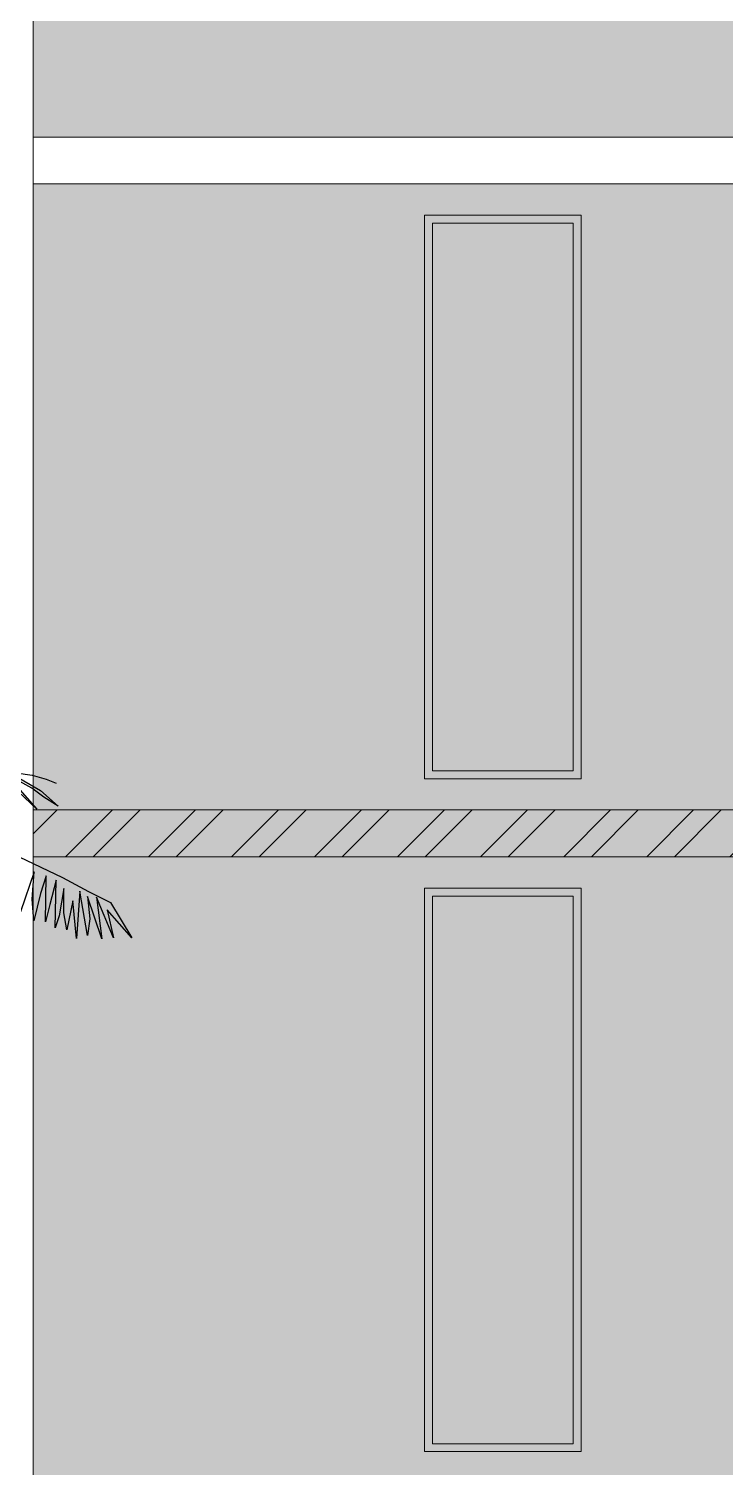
# Model space of a CAD drawing. Header units: inches. Extents: x 17 to 458, y 103 to 566.
# Drawn here: x 389.55 to 398.91, y 232.41 to 251.75 of the extents above; entities that cross this region are included whole.
import ezdxf

# ---------------------------------------------------------------- set-up
doc = ezdxf.new("R2010")
doc.units = ezdxf.units.IN
doc.header["$MEASUREMENT"] = 0
for name, color, linetype in [('PLANT', 100, 'Continuous'), ('TILE', 12, 'Continuous'), ('TREE', 94, 'Continuous')]:
    doc.layers.add(name, color=color, linetype=linetype)

# ---------------------------------------------------------------- blocks, each defined once
blk = doc.blocks.new('A$C6227582D')
at = {"layer": 'TREE'}
for p, q in [((0.5466, 5.0961), (0.4821, 5.0711)), ((0.6355, 5.1233), (0.5466, 5.0961)), ((0.7559, 5.1245), (0.5831, 5.0243)), ((0.8056, 5.132), (0.6058, 4.9053)), ((0.6058, 4.9053), (0.8452, 5.1284)), ((0.7378, 5.1367), (0.6355, 5.1233)), ((0.6391, 5.0389), (0.8056, 5.132)), ((0.5831, 5.0243), (0.4696, 4.9249)), ((0.4696, 4.9249), (0.5607, 4.9816)), ((0.5607, 4.9816), (0.6391, 5.0389)), ((0.8617, 4.6685), (0.4416, 4.4683)), ((0.6368, 4.33), (0.6227, 4.5053)), ((0.6227, 4.5053), (0.7097, 4.2496)), ((0.4416, 4.4683), (0.2762, 4.3792)), ((0.4891, 4.1476), (0.4833, 4.4516)), ((0.4833, 4.4516), (0.5228, 4.2962)), ((0.5514, 4.1858), (0.5461, 4.4785)), ((0.5461, 4.4785), (0.582, 4.3656)), ((0.1169, 4.0836), (0.225, 4.3438)), ((0.2762, 4.3792), (0.1366, 4.308)), ((0.1917, 4.076), (0.2826, 4.3466)), ((0.225, 4.3438), (0.1917, 4.076)), ((0.2826, 4.3466), (0.268, 4.2036)), ((0.2835, 4.0981), (0.3326, 4.3815)), ((0.3326, 4.3815), (0.3529, 4.0776)), ((0.4347, 4.242), (0.4347, 4.3987)), ((0.4347, 4.3987), (0.4637, 4.2233)), ((0.582, 4.3656), (0.6264, 4.1921)), ((0.6264, 4.1921), (0.6368, 4.33)), ((0.1366, 4.308), (0, 4.0835)), ((0, 4.0835), (0.1567, 4.2617)), ((0.1567, 4.2617), (0.1169, 4.0836)), ((0.3529, 4.0776), (0.3757, 4.3184)), ((0.3757, 4.3184), (0.4143, 4.1339)), ((0.4143, 4.1339), (0.4347, 4.242)), ((0.5228, 4.2962), (0.5514, 4.1858)), ((0.268, 4.2036), (0.2835, 4.0981)), ((0.4637, 4.2233), (0.4891, 4.1476))]:
    blk.add_line(p, q, dxfattribs=at)
blk = doc.blocks.new('A$C0C57033E')
at = {"layer": 'PLANT'}
blk.add_blockref('A$C6227582D', (0, 0), dxfattribs=at)
blk = doc.blocks.new('A$C43726D92')
at = {"layer": 'PLANT', "xscale": -1}
blk.add_blockref('A$C0C57033E', (5.664, 0), dxfattribs=at)

msp = doc.modelspace()

# ---------------------------------------------------------------- hatches: boundary and pattern name
at = {"lineweight": 0, "true_color": 0xcd6928}
h = msp.add_hatch(color=32, dxfattribs=at)
h.dxf.hatch_style = 1
h.paths.add_polyline_path([(389.60976, 252.81862), (389.60976, 250.29341), (456.94882, 250.29341), (456.94882, 252.81862)])
at = {"lineweight": 0, "true_color": 0xfeeab9}
h = msp.add_hatch(color=254, dxfattribs=at)
h.dxf.hatch_style = 1
h.paths.add_polyline_path([(440.11405, 249.6621), (389.60976, 249.6621), (389.60976, 241.24472), (440.11405, 241.24472)])
h.paths.add_polyline_path([(394.87062, 249.24123), (396.97497, 249.24123), (396.97497, 241.66559), (394.87062, 241.66559)], flags=16)
h.paths.add_polyline_path([(394.97584, 249.13602), (396.86975, 249.13602), (396.86975, 241.77081), (394.97584, 241.77081)], flags=0)
h.paths.add_polyline_path([(403.288, 249.24123), (405.39235, 249.24123), (405.39235, 241.66559), (403.288, 241.66559)], flags=16)
h.paths.add_polyline_path([(403.39322, 249.13602), (405.28713, 249.13602), (405.28713, 241.77081), (403.39322, 241.77081)], flags=0)
h.paths.add_polyline_path([(411.70539, 249.24123), (413.80973, 249.24123), (413.80973, 241.66559), (411.70539, 241.66559)], flags=16)
h.paths.add_polyline_path([(411.8106, 249.13602), (413.70451, 249.13602), (413.70451, 241.77081), (411.8106, 241.77081)], flags=0)
h.paths.add_polyline_path([(420.12277, 249.24123), (422.22711, 249.24123), (422.22711, 241.66559), (420.12277, 241.66559)], flags=16)
h.paths.add_polyline_path([(420.22799, 249.13602), (422.1219, 249.13602), (422.1219, 241.77081), (420.22799, 241.77081)], flags=0)
h.paths.add_polyline_path([(428.54015, 249.24123), (430.6445, 249.24123), (430.6445, 241.66559), (428.54015, 241.66559)], flags=16)
h.paths.add_polyline_path([(428.64537, 249.13602), (430.53928, 249.13602), (430.53928, 241.77081), (428.64537, 241.77081)], flags=0)
h.paths.add_polyline_path([(436.95753, 249.24123), (439.06188, 249.24123), (439.06188, 241.66559), (436.95753, 241.66559)], flags=16)
h.paths.add_polyline_path([(437.06275, 249.13602), (438.95666, 249.13602), (438.95666, 241.77081), (437.06275, 241.77081)], flags=0)
h.paths.add_polyline_path([(440.11405, 240.61342), (389.60976, 240.61342), (389.60976, 232.19603), (440.11405, 232.19603)])
h.paths.add_polyline_path([(394.87062, 240.19255), (396.97497, 240.19255), (396.97497, 232.6169), (394.87062, 232.6169)], flags=16)
h.paths.add_polyline_path([(394.97584, 240.08733), (396.86975, 240.08733), (396.86975, 232.72212), (394.97584, 232.72212)], flags=0)
h.paths.add_polyline_path([(403.288, 240.19255), (405.39235, 240.19255), (405.39235, 232.6169), (403.288, 232.6169)], flags=16)
h.paths.add_polyline_path([(403.39322, 240.08733), (405.28713, 240.08733), (405.28713, 232.72212), (403.39322, 232.72212)], flags=0)
h.paths.add_polyline_path([(411.70539, 240.19255), (413.80973, 240.19255), (413.80973, 232.6169), (411.70539, 232.6169)], flags=16)
h.paths.add_polyline_path([(411.8106, 240.08733), (413.70451, 240.08733), (413.70451, 232.72212), (411.8106, 232.72212)], flags=0)
h.paths.add_polyline_path([(420.12277, 240.19255), (422.22711, 240.19255), (422.22711, 232.6169), (420.12277, 232.6169)], flags=16)
h.paths.add_polyline_path([(420.22799, 240.08733), (422.1219, 240.08733), (422.1219, 232.72212), (420.22799, 232.72212)], flags=0)
h.paths.add_polyline_path([(428.54015, 240.19255), (430.6445, 240.19255), (430.6445, 232.6169), (428.54015, 232.6169)], flags=16)
h.paths.add_polyline_path([(428.64537, 240.08733), (430.53928, 240.08733), (430.53928, 232.72212), (428.64537, 232.72212)], flags=0)
h.paths.add_polyline_path([(436.95753, 240.19255), (439.06188, 240.19255), (439.06188, 232.6169), (436.95753, 232.6169)], flags=16)
h.paths.add_polyline_path([(437.06275, 240.08733), (438.95666, 240.08733), (438.95666, 232.72212), (437.06275, 232.72212)], flags=0)
h.paths.add_polyline_path([(456.94882, 249.6621), (440.11405, 249.6621), (440.11405, 241.24472), (456.94882, 241.24472)])
h.paths.add_polyline_path([(442.95492, 241.66559), (440.85057, 241.66559), (440.85057, 249.24123), (442.95492, 249.24123)], flags=16)
h.paths.add_polyline_path([(442.8497, 241.77081), (440.95579, 241.77081), (440.95579, 249.13602), (442.8497, 249.13602)], flags=0)
h.paths.add_polyline_path([(456.94882, 240.61342), (440.11405, 240.61342), (440.11405, 232.19603), (440.95579, 232.19603), (440.95579, 236.8256), (443.06014, 236.8256), (445.16448, 236.8256), (445.16448, 232.19603), (456.94882, 232.19603)])
at = {"lineweight": 0, "true_color": 0x000000}
h = msp.add_hatch(color=18, dxfattribs=at)
h.dxf.hatch_style = 1
h.paths.add_polyline_path([(394.87062, 241.66559), (396.97497, 241.66559), (396.97497, 249.24123), (394.87062, 249.24123)])
h.paths.add_polyline_path([(394.97584, 241.77081), (396.86975, 241.77081), (396.86975, 249.13602), (394.97584, 249.13602)], flags=16)
at = {"lineweight": 0}
h = msp.add_hatch(color=6, dxfattribs=at)
h.dxf.hatch_style = 1
h.set_gradient(color1=(173, 221, 247))
h.paths.add_polyline_path([(394.97584, 241.77081), (396.86975, 241.77081), (396.86975, 249.13602), (394.97584, 249.13602)])
at = {"lineweight": 0, "true_color": 0xcd6928}
h = msp.add_hatch(color=32, dxfattribs=at)
h.dxf.hatch_style = 1
h.paths.add_polyline_path([(456.94882, 241.24472), (389.60976, 241.24472), (389.60976, 240.61342), (456.94882, 240.61342)])
at = {"lineweight": 0, "true_color": 0xf8d731}
h = msp.add_hatch(dxfattribs=at)
h.set_pattern_fill('ANSI32', color=40, scale=2.104346)
h.set_pattern_definition([(45, (60.07, 198.5654), (-0.5579989, 0.5579989), []), (45, (60.442, 198.5654), (-0.5579989, 0.5579989), [])])
h.paths.add_polyline_path([(456.94882, 241.24472), (389.60976, 241.24472), (389.60976, 240.61342), (456.94882, 240.61342)])
h.paths.add_polyline_path([(438.43058, 231.24908), (439.06188, 231.24908), (439.06188, 231.56473), (439.69318, 231.56473), (439.69318, 231.88038), (440.32449, 231.88038), (440.32449, 232.19603), (389.60976, 232.19603), (389.60976, 230.93343), (438.43058, 230.93343)])
h.paths.add_polyline_path([(456.94882, 232.19603), (445.79579, 232.19603), (445.79579, 231.88038), (446.42709, 231.88038), (446.42709, 231.56473), (447.05839, 231.56473), (447.05839, 231.24908), (447.6897, 231.24908), (447.6897, 230.93343), (456.94882, 230.93343)])
at = {"lineweight": 0, "true_color": 0x000000}
h = msp.add_hatch(color=18, dxfattribs=at)
h.dxf.hatch_style = 1
h.paths.add_polyline_path([(394.87062, 232.6169), (396.97497, 232.6169), (396.97497, 240.19255), (394.87062, 240.19255)])
h.paths.add_polyline_path([(394.97584, 232.72212), (396.86975, 232.72212), (396.86975, 240.08733), (394.97584, 240.08733)], flags=16)
at = {"lineweight": 0}
h = msp.add_hatch(color=6, dxfattribs=at)
h.dxf.hatch_style = 1
h.set_gradient(color1=(173, 221, 247))
h.paths.add_polyline_path([(394.97584, 232.72212), (396.86975, 232.72212), (396.86975, 240.08733), (394.97584, 240.08733)])

# ---------------------------------------------------------------- linework, layer by layer
for p, q in [((389.60976, 249.6621), (389.60976, 252.81862)), ((389.60976, 230.93343), (389.60976, 249.6621)), ((394.87062, 249.24123), (394.87062, 241.66559)), ((396.97497, 249.24123), (396.97497, 241.66559)), ((394.87062, 240.19255), (394.87062, 232.6169)), ((396.97497, 240.19255), (396.97497, 232.6169))]:
    msp.add_line(p, q, dxfattribs=at)
at = {"color": 6, "lineweight": 0}
for p, q in [((389.60976, 250.29341), (456.94882, 250.29341)), ((389.60976, 249.6621), (456.94882, 249.6621)), ((394.87062, 249.24123), (396.97497, 249.24123)), ((394.87062, 241.66559), (396.97497, 241.66559)), ((389.60976, 241.24472), (456.94882, 241.24472)), ((389.60976, 240.61342), (456.94882, 240.61342)), ((394.87062, 240.19255), (396.97497, 240.19255)), ((394.87062, 232.6169), (396.97497, 232.6169))]:
    msp.add_line(p, q, dxfattribs=at)
for points in [[(394.87062, 249.24123), (396.97497, 249.24123), (396.97497, 241.66559), (394.87062, 241.66559)], [(394.97584, 249.13602), (396.86975, 249.13602), (396.86975, 241.77081), (394.97584, 241.77081)], [(394.87062, 240.19255), (396.97497, 240.19255), (396.97497, 232.6169), (394.87062, 232.6169)], [(394.97584, 240.08733), (396.86975, 240.08733), (396.86975, 232.72212), (394.97584, 232.72212)]]:
    msp.add_lwpolyline(points, close=True, dxfattribs=at)

# ---------------------------------------------------------------- block references
at = {"layer": 'TILE', "lineweight": 0, "xscale": 2.104345709081144, "yscale": 2.104345709081144, "zscale": 2.104345709081144}
msp.add_blockref('A$C43726D92', (379.01562, 230.93343), dxfattribs=at)

doc.saveas('drawing.dxf')
